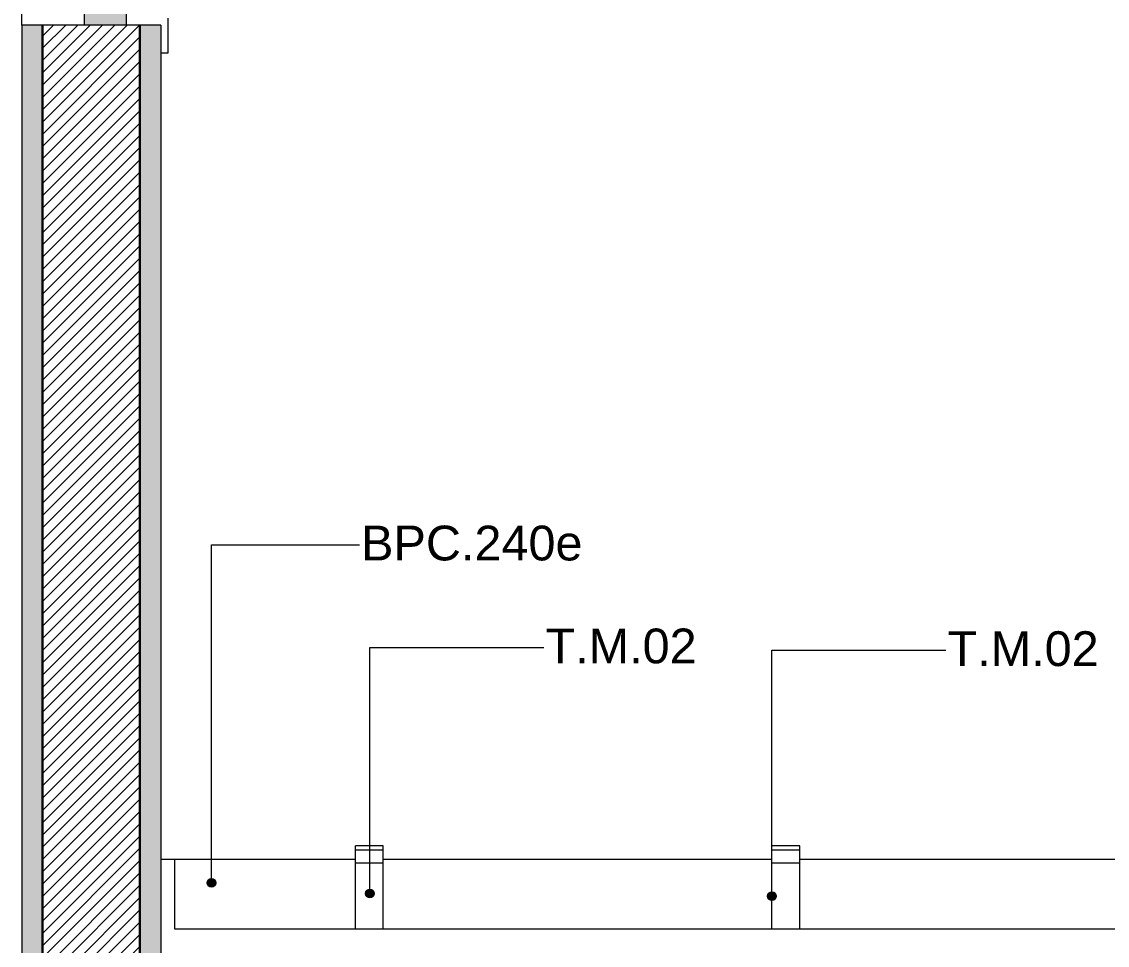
# Model space of a CAD drawing. Header units: metres. Extents: x -1.9 to 95.3, y -2.2 to 2.5.
# Drawn here: x 2.755 to 4.316, y -1.238 to 0.09 of the extents above; entities that cross this region are included whole.
import ezdxf

# ---------------------------------------------------------------- set-up
doc = ezdxf.new("R2010")
doc.units = ezdxf.units.M
doc.header["$MEASUREMENT"] = 0
for name, color, linetype in [('Janelas Archicad', 7, 'Continuous'), ('NOTAS-LAYOUT.EXEC', 7, 'Continuous'), ('PAREDE CONSTRUIR', 7, 'Continuous')]:
    doc.layers.add(name, color=color, linetype=linetype)
for name, color, linetype, lineweight in [('Janelas Archicad_Caneta_No__10', 7, 'Continuous', 5), ('Janelas Archicad_Caneta_No__241', 7, 'Continuous', 13), ('NOTAS-LAYOUT.EXEC_Caneta_No__241', 7, 'Continuous', 13), ('NOTAS-LAYOUT.EXEC_Caneta_No__5', 7, 'Continuous', 20), ('PAREDE CONSTRUIR_Caneta_No__241', 7, 'Continuous', 13), ('PAREDE CONSTRUIR_Caneta_No__3', 7, 'Continuous', 30)]:
    doc.layers.add(name, color=color, linetype=linetype, lineweight=lineweight)
for name, color, linetype, lineweight, true_color in [('Janelas Archicad_Caneta_No__9', 7, 'Continuous', 9, 0x020202), ('LOUCAS-METAIS.ARQ_Caneta_No__13', 7, 'Continuous', 0, 0xaaaaaa), ('LOUCAS-METAIS.ARQ_Caneta_No__96', 7, 'Continuous', 0, 0xb6b6b6)]:
    doc.layers.add(name, color=color, linetype=linetype, lineweight=lineweight, true_color=true_color)
doc.styles.add('GENERATED_STYLE_1', font='arial.ttf')

# ---------------------------------------------------------------- blocks, each defined once
blk = doc.blocks.new('Label_1_2', base_point=(3.0279, -1.1484))
at = {"layer": 'NOTAS-LAYOUT.EXEC', "linetype": 'Continuous', "lineweight": 0, "true_color": 0x000000}
blk.add_hatch(color=18, dxfattribs=at).paths.add_polyline_path([(3.0217, -1.1484), (3.0221, -1.1508), (3.0235, -1.1529), (3.0255, -1.1542), (3.0279, -1.1547), (3.0303, -1.1542), (3.0323, -1.1529), (3.0337, -1.1508), (3.0342, -1.1484), (3.0337, -1.146), (3.0323, -1.144), (3.0303, -1.1427), (3.0279, -1.1422), (3.0255, -1.1427), (3.0235, -1.144), (3.0221, -1.146)])
at = {"layer": 'NOTAS-LAYOUT.EXEC_Caneta_No__241', "color": 7, "linetype": 'Continuous', "lineweight": 13}
for p, q in [((3.0279, -1.1422), (3.0279, -0.6621)), ((3.0279, -0.6621), (3.2407, -0.6621))]:
    blk.add_line(p, q, dxfattribs=at)
at = {"layer": 'NOTAS-LAYOUT.EXEC_Caneta_No__5', "color": 7, "linetype": 'Continuous', "lineweight": 20}
blk.add_circle((3.0279, -1.1484), 0.00625, dxfattribs=at)
at = {"layer": 'NOTAS-LAYOUT.EXEC_Caneta_No__241', "color": 7, "lineweight": 13, "insert": (3.2432, -0.6347), "char_height": 0.05, "attachment_point": 1, "style": 'GENERATED_STYLE_1'}
blk.add_mtext('\\A1;{\\pql;\\pt0,241;\\fArial|b0|i0|c0|p0;\\W1.000000;BPC.240e\\fArial|b0|i0|c0|p0;\\W1.000000;\\A1{\\H.66x;\\S^  ;}\\fArial|b0|i0|c0|p0;\\W1.000000;\\fArial|b0|i0|c0|p0;\\W1.000000;\\A1{\\H.66x;\\S^  ;}\\fArial|b0|i0|c0|p0;\\W1.000000;\\fArial|b0|i0|c0|p0;\\W1.000000;\\fArial|b0|i0|c0|p0;\\W1.000000;\\fArial|b0|i0|c0|p0;\\W1.000000;\\fArial|b0|i0|c0|p0;\\W1.000000;\\fArial|b0|i0|c0|p0;\\W1.000000;\\fArial|b0|i0|c0|p0;\\W1.000000;\\A1{\\H.66x;\\S^  ;}\\fArial|b0|i0|c0|p0;\\W1.000000;\\fArial|b0|i0|c0|p0;\\W1.000000;\\A1{\\H.66x;\\S^  ;}\\fArial|b0|i0|c0|p0;\\W1.000000;\\fArial|b0|i0|c0|p0;\\W1.000000;\\fArial|b0|i0|c0|p0;\\W1.000000;\\fArial|b0|i0|c0|p0;\\W1.000000;\\fArial|b0|i0|c0|p0;\\W1.000000;\\fArial|b0|i0|c0|p0;\\W1.000000;\\fArial|b0|i0|c0|p0;\\W1.000000;\\A1{\\H.66x;\\S^  ;}\\fArial|b0|i0|c0|p0;\\W1.000000;\\fArial|b0|i0|c0|p0;\\W1.000000;\\A1{\\H.66x;\\S^  ;}\\fArial|b0|i0|c0|p0;\\W1.000000;\\fArial|b0|i0|c0|p0;\\W1.000000;\\fArial|b0|i0|c0|p0;\\W1.000000;\\fArial|b0|i0|c0|p0;\\W1.000000;\\fArial|b0|i0|c0|p0;\\W1.000000;\\fArial|b0|i0|c0|p0;\\W1.000000;\\fArial|b0|i0|c0|p0;\\W1.000000;\\A1{\\H.66x;\\S^  ;}\\fArial|b0|i0|c0|p0;\\W1.000000;\\fArial|b0|i0|c0|p0;\\W1.000000;\\A1{\\H.66x;\\S^  ;}\\fArial|b0|i0|c0|p0;\\W1.000000;\\fArial|b0|i0|c0|p0;\\W1.000000;\\fArial|b0|i0|c0|p0;\\W1.000000;\\fArial|b0|i0|c0|p0;\\W1.000000;\\fArial|b0|i0|c0|p0;\\W1.000000;\\fArial|b0|i0|c0|p0;\\W1.000000;\\fArial|b0|i0|c0|p0;\\W1.000000;\\A1{\\H.66x;\\S^  ;}\\fArial|b0|i0|c0|p0;\\W1.000000;\\fArial|b0|i0|c0|p0;\\W1.000000;\\A1{\\H.66x;\\S^  ;}\\fArial|b0|i0|c0|p0;\\W1.000000;\\fArial|b0|i0|c0|p0;\\W1.000000;\\fArial|b0|i0|c0|p0;\\W1.000000;\\fArial|b0|i0|c0|p0;\\W1.000000;\\fArial|b0|i0|c0|p0;\\W1.000000;\\fArial|b0|i0|c0|p0;\\W1.000000;\\fArial|b0|i0|c0|p0;\\W1.000000;\\A1{\\H.66x;\\S^  ;}\\fArial|b0|i0|c0|p0;\\W1.000000;}', dxfattribs=at)
blk = doc.blocks.new('Label_2_2', base_point=(3.8341, -1.1675))
at = {"layer": 'NOTAS-LAYOUT.EXEC', "linetype": 'Continuous', "lineweight": 0, "true_color": 0x000000}
blk.add_hatch(color=18, dxfattribs=at).paths.add_polyline_path([(3.8279, -1.1675), (3.8283, -1.1699), (3.8297, -1.1719), (3.8317, -1.1733), (3.8341, -1.1738), (3.8365, -1.1733), (3.8385, -1.1719), (3.8399, -1.1699), (3.8404, -1.1675), (3.8399, -1.1651), (3.8385, -1.1631), (3.8365, -1.1617), (3.8341, -1.1613), (3.8317, -1.1617), (3.8297, -1.1631), (3.8283, -1.1651)])
at = {"layer": 'NOTAS-LAYOUT.EXEC_Caneta_No__241', "color": 7, "linetype": 'Continuous', "lineweight": 13}
for p, q in [((3.8341, -1.1613), (3.8341, -0.8139)), ((3.8341, -0.8139), (4.0841, -0.8139))]:
    blk.add_line(p, q, dxfattribs=at)
at = {"layer": 'NOTAS-LAYOUT.EXEC_Caneta_No__5', "color": 7, "linetype": 'Continuous', "lineweight": 20}
blk.add_circle((3.8341, -1.1675), 0.00625, dxfattribs=at)
at = {"layer": 'NOTAS-LAYOUT.EXEC_Caneta_No__241', "color": 7, "lineweight": 13, "insert": (4.0866, -0.7866), "char_height": 0.05, "attachment_point": 1, "style": 'GENERATED_STYLE_1'}
blk.add_mtext('\\A1;{\\pql;\\pt0,241;\\fArial|b0|i0|c0|p0;\\W1.000000;T.M.02\\fArial|b0|i0|c0|p0;\\W1.000000;\\A1{\\H.66x;\\S^  ;}\\fArial|b0|i0|c0|p0;\\W1.000000;\\fArial|b0|i0|c0|p0;\\W1.000000;\\A1{\\H.66x;\\S^  ;}\\fArial|b0|i0|c0|p0;\\W1.000000;\\fArial|b0|i0|c0|p0;\\W1.000000;\\fArial|b0|i0|c0|p0;\\W1.000000;\\fArial|b0|i0|c0|p0;\\W1.000000;\\fArial|b0|i0|c0|p0;\\W1.000000;\\fArial|b0|i0|c0|p0;\\W1.000000;\\fArial|b0|i0|c0|p0;\\W1.000000;\\A1{\\H.66x;\\S^  ;}\\fArial|b0|i0|c0|p0;\\W1.000000;\\fArial|b0|i0|c0|p0;\\W1.000000;\\A1{\\H.66x;\\S^  ;}\\fArial|b0|i0|c0|p0;\\W1.000000;\\fArial|b0|i0|c0|p0;\\W1.000000;\\fArial|b0|i0|c0|p0;\\W1.000000;\\fArial|b0|i0|c0|p0;\\W1.000000;\\fArial|b0|i0|c0|p0;\\W1.000000;\\fArial|b0|i0|c0|p0;\\W1.000000;\\fArial|b0|i0|c0|p0;\\W1.000000;\\A1{\\H.66x;\\S^  ;}\\fArial|b0|i0|c0|p0;\\W1.000000;\\fArial|b0|i0|c0|p0;\\W1.000000;\\A1{\\H.66x;\\S^  ;}\\fArial|b0|i0|c0|p0;\\W1.000000;\\fArial|b0|i0|c0|p0;\\W1.000000;\\fArial|b0|i0|c0|p0;\\W1.000000;\\fArial|b0|i0|c0|p0;\\W1.000000;\\fArial|b0|i0|c0|p0;\\W1.000000;\\fArial|b0|i0|c0|p0;\\W1.000000;\\fArial|b0|i0|c0|p0;\\W1.000000;\\A1{\\H.66x;\\S^  ;}\\fArial|b0|i0|c0|p0;\\W1.000000;\\fArial|b0|i0|c0|p0;\\W1.000000;\\A1{\\H.66x;\\S^  ;}\\fArial|b0|i0|c0|p0;\\W1.000000;\\fArial|b0|i0|c0|p0;\\W1.000000;\\fArial|b0|i0|c0|p0;\\W1.000000;\\fArial|b0|i0|c0|p0;\\W1.000000;\\fArial|b0|i0|c0|p0;\\W1.000000;\\fArial|b0|i0|c0|p0;\\W1.000000;\\fArial|b0|i0|c0|p0;\\W1.000000;\\A1{\\H.66x;\\S^  ;}\\fArial|b0|i0|c0|p0;\\W1.000000;\\fArial|b0|i0|c0|p0;\\W1.000000;\\A1{\\H.66x;\\S^  ;}\\fArial|b0|i0|c0|p0;\\W1.000000;\\fArial|b0|i0|c0|p0;\\W1.000000;\\fArial|b0|i0|c0|p0;\\W1.000000;\\fArial|b0|i0|c0|p0;\\W1.000000;\\fArial|b0|i0|c0|p0;\\W1.000000;\\fArial|b0|i0|c0|p0;\\W1.000000;\\fArial|b0|i0|c0|p0;\\W1.000000;\\A1{\\H.66x;\\S^  ;}\\fArial|b0|i0|c0|p0;\\W1.000000;}', dxfattribs=at)
blk = doc.blocks.new('Label_5_2', base_point=(3.2559, -1.1636))
at = {"layer": 'NOTAS-LAYOUT.EXEC', "linetype": 'Continuous', "lineweight": 0, "true_color": 0x000000}
blk.add_hatch(color=18, dxfattribs=at).paths.add_polyline_path([(3.2496, -1.1636), (3.2501, -1.166), (3.2515, -1.1681), (3.2535, -1.1694), (3.2559, -1.1699), (3.2583, -1.1694), (3.2603, -1.1681), (3.2617, -1.166), (3.2621, -1.1636), (3.2617, -1.1612), (3.2603, -1.1592), (3.2583, -1.1579), (3.2559, -1.1574), (3.2535, -1.1579), (3.2515, -1.1592), (3.2501, -1.1612)])
at = {"layer": 'NOTAS-LAYOUT.EXEC_Caneta_No__241', "color": 7, "linetype": 'Continuous', "lineweight": 13}
for p, q in [((3.2559, -1.1574), (3.2559, -0.8101)), ((3.2559, -0.8101), (3.5059, -0.8101))]:
    blk.add_line(p, q, dxfattribs=at)
at = {"layer": 'NOTAS-LAYOUT.EXEC_Caneta_No__5', "color": 7, "linetype": 'Continuous', "lineweight": 20}
blk.add_circle((3.2559, -1.1636), 0.00625, dxfattribs=at)
at = {"layer": 'NOTAS-LAYOUT.EXEC_Caneta_No__241', "color": 7, "lineweight": 13, "insert": (3.5084, -0.7827), "char_height": 0.05, "attachment_point": 1, "style": 'GENERATED_STYLE_1'}
blk.add_mtext('\\A1;{\\pql;\\pt0,241;\\fArial|b0|i0|c0|p0;\\W1.000000;T.M.02\\fArial|b0|i0|c0|p0;\\W1.000000;\\A1{\\H.66x;\\S^  ;}\\fArial|b0|i0|c0|p0;\\W1.000000;\\fArial|b0|i0|c0|p0;\\W1.000000;\\A1{\\H.66x;\\S^  ;}\\fArial|b0|i0|c0|p0;\\W1.000000;\\fArial|b0|i0|c0|p0;\\W1.000000;\\fArial|b0|i0|c0|p0;\\W1.000000;\\fArial|b0|i0|c0|p0;\\W1.000000;\\fArial|b0|i0|c0|p0;\\W1.000000;\\fArial|b0|i0|c0|p0;\\W1.000000;\\fArial|b0|i0|c0|p0;\\W1.000000;\\A1{\\H.66x;\\S^  ;}\\fArial|b0|i0|c0|p0;\\W1.000000;\\fArial|b0|i0|c0|p0;\\W1.000000;\\A1{\\H.66x;\\S^  ;}\\fArial|b0|i0|c0|p0;\\W1.000000;\\fArial|b0|i0|c0|p0;\\W1.000000;\\fArial|b0|i0|c0|p0;\\W1.000000;\\fArial|b0|i0|c0|p0;\\W1.000000;\\fArial|b0|i0|c0|p0;\\W1.000000;\\fArial|b0|i0|c0|p0;\\W1.000000;\\fArial|b0|i0|c0|p0;\\W1.000000;\\A1{\\H.66x;\\S^  ;}\\fArial|b0|i0|c0|p0;\\W1.000000;\\fArial|b0|i0|c0|p0;\\W1.000000;\\A1{\\H.66x;\\S^  ;}\\fArial|b0|i0|c0|p0;\\W1.000000;\\fArial|b0|i0|c0|p0;\\W1.000000;\\fArial|b0|i0|c0|p0;\\W1.000000;\\fArial|b0|i0|c0|p0;\\W1.000000;\\fArial|b0|i0|c0|p0;\\W1.000000;\\fArial|b0|i0|c0|p0;\\W1.000000;\\fArial|b0|i0|c0|p0;\\W1.000000;\\A1{\\H.66x;\\S^  ;}\\fArial|b0|i0|c0|p0;\\W1.000000;\\fArial|b0|i0|c0|p0;\\W1.000000;\\A1{\\H.66x;\\S^  ;}\\fArial|b0|i0|c0|p0;\\W1.000000;\\fArial|b0|i0|c0|p0;\\W1.000000;\\fArial|b0|i0|c0|p0;\\W1.000000;\\fArial|b0|i0|c0|p0;\\W1.000000;\\fArial|b0|i0|c0|p0;\\W1.000000;\\fArial|b0|i0|c0|p0;\\W1.000000;\\fArial|b0|i0|c0|p0;\\W1.000000;\\A1{\\H.66x;\\S^  ;}\\fArial|b0|i0|c0|p0;\\W1.000000;\\fArial|b0|i0|c0|p0;\\W1.000000;\\A1{\\H.66x;\\S^  ;}\\fArial|b0|i0|c0|p0;\\W1.000000;\\fArial|b0|i0|c0|p0;\\W1.000000;\\fArial|b0|i0|c0|p0;\\W1.000000;\\fArial|b0|i0|c0|p0;\\W1.000000;\\fArial|b0|i0|c0|p0;\\W1.000000;\\fArial|b0|i0|c0|p0;\\W1.000000;\\fArial|b0|i0|c0|p0;\\W1.000000;\\A1{\\H.66x;\\S^  ;}\\fArial|b0|i0|c0|p0;\\W1.000000;}', dxfattribs=at)

msp = doc.modelspace()

# ---------------------------------------------------------------- hatches: boundary and pattern name
at = {"layer": 'Janelas Archicad', "linetype": 'Continuous', "lineweight": 0, "true_color": 0xffffff}
msp.add_hatch(color=7, dxfattribs=at).paths.add_polyline_path([(2.8451, 0.115), (2.8451, 0.085), (2.9051, 0.085), (2.9051, 0.125), (2.8751, 0.125), (2.8751, 0.115)])
at = {"layer": 'PAREDE CONSTRUIR', "linetype": 'Continuous', "lineweight": 0, "true_color": 0xffffff}
for points in [[(2.7551, 0.085), (2.7551, -2.115), (2.7851, -2.115), (2.7851, 0.085)], [(2.9551, 0.085), (2.9251, 0.085), (2.9251, -2.115), (2.9551, -2.115)]]:
    msp.add_hatch(color=7, dxfattribs=at).paths.add_polyline_path(points)
at = {"layer": 'PAREDE CONSTRUIR', "linetype": 'Continuous', "lineweight": 0, "true_color": 0x000000}
h = msp.add_hatch(dxfattribs=at)
h.set_pattern_fill('common_brick_0002', color=18, style=0, pattern_type=2)
h.set_pattern_definition([(45, (59.555678, -2.115), (-0.0088388348, 0.0088388348), [])])
h.paths.add_polyline_path([(2.7851, 0.085), (2.7851, -2.115), (2.9251, -2.115), (2.9251, 0.085)])

# ---------------------------------------------------------------- linework, layer by layer
at = {"layer": 'Janelas Archicad_Caneta_No__10', "color": 7, "linetype": 'Continuous', "lineweight": 5}
for p, q in [((2.9651, 0.095), (2.9651, 0.045)), ((2.9651, 0.045), (2.9551, 0.045))]:
    msp.add_line(p, q, dxfattribs=at)
at = {"layer": 'Janelas Archicad_Caneta_No__241', "color": 7, "linetype": 'Continuous', "lineweight": 13}
msp.add_line((2.7551, 0.085), (2.7551, 0.885), dxfattribs=at)
at = {"layer": 'Janelas Archicad_Caneta_No__9', "color": 18, "linetype": 'Continuous', "lineweight": 9, "true_color": 0x020202}
msp.add_line((2.8451, 0.115), (2.8451, 0.085), dxfattribs=at)
at = {"layer": 'Janelas Archicad_Caneta_No__9', "color": 18, "linetype": 'Continuous', "lineweight": 9, "true_color": 0x020202, "flags": 128}
msp.add_lwpolyline([(2.9051, 0.125), (2.9051, 0.095), (2.9051, 0.085)], dxfattribs=at)
at = {"layer": 'LOUCAS-METAIS.ARQ_Caneta_No__13', "color": 253, "linetype": 'Continuous', "lineweight": 0, "true_color": 0xaaaaaa}
for p, q in [((2.9751, -1.115), (2.9551, -1.115)), ((2.9751, -1.215), (2.9751, -1.115)), ((3.2351, -1.115), (2.9751, -1.115)), ((3.8341, -1.115), (3.2751, -1.115)), ((4.4351, -1.115), (3.8741, -1.115)), ((5.3551, -1.215), (2.9751, -1.215))]:
    msp.add_line(p, q, dxfattribs=at)
at = {"layer": 'LOUCAS-METAIS.ARQ_Caneta_No__96', "color": 253, "linetype": 'Continuous', "lineweight": 0, "true_color": 0xb6b6b6}
for p, q in [((3.2351, -1.1016), (3.2351, -1.095)), ((3.2751, -1.095), (3.2351, -1.095)), ((3.2351, -1.12), (3.2351, -1.1016)), ((3.2751, -1.1016), (3.2351, -1.1016)), ((3.2751, -1.1016), (3.2751, -1.095)), ((3.2751, -1.12), (3.2751, -1.1016)), ((3.8341, -1.1016), (3.8341, -1.095)), ((3.8741, -1.095), (3.8341, -1.095)), ((3.8341, -1.12), (3.8341, -1.1016)), ((3.8741, -1.1016), (3.8341, -1.1016)), ((3.8741, -1.1016), (3.8741, -1.095)), ((3.8741, -1.12), (3.8741, -1.1016)), ((3.2351, -1.215), (3.2351, -1.12)), ((3.2751, -1.12), (3.2351, -1.12)), ((3.2751, -1.215), (3.2751, -1.12)), ((3.8341, -1.215), (3.8341, -1.12)), ((3.8741, -1.12), (3.8341, -1.12)), ((3.8741, -1.215), (3.8741, -1.12))]:
    msp.add_line(p, q, dxfattribs=at)
at = {"layer": 'PAREDE CONSTRUIR_Caneta_No__241', "color": 7, "linetype": 'Continuous', "lineweight": 13}
msp.add_line((2.7551, 0.085), (2.7551, -2.115), dxfattribs=at)
at = {"layer": 'PAREDE CONSTRUIR_Caneta_No__241', "color": 7, "linetype": 'Continuous', "lineweight": 13, "flags": 128}
for points in [[(2.9551, 0.085), (2.9251, 0.085), (2.9051, 0.085), (2.8451, 0.085), (2.7851, 0.085), (2.7551, 0.085)], [(2.9551, 0.085), (2.9551, 0.045), (2.9551, -2.015)]]:
    msp.add_lwpolyline(points, dxfattribs=at)
at = {"layer": 'PAREDE CONSTRUIR_Caneta_No__3', "color": 7, "linetype": 'Continuous', "lineweight": 30}
for p, q in [((2.7851, 0.085), (2.7851, -2.115)), ((2.9251, 0.085), (2.9251, -2.115))]:
    msp.add_line(p, q, dxfattribs=at)

# ---------------------------------------------------------------- block references
at = {"layer": 'NOTAS-LAYOUT.EXEC', "color": 7, "linetype": 'Continuous', "lineweight": 13}
for name, p in [('Label_1_2', (3.0279, -1.1484)), ('Label_5_2', (3.2559, -1.1636)), ('Label_2_2', (3.8341, -1.1675))]:
    msp.add_blockref(name, p, dxfattribs=at)

doc.saveas('drawing.dxf')
